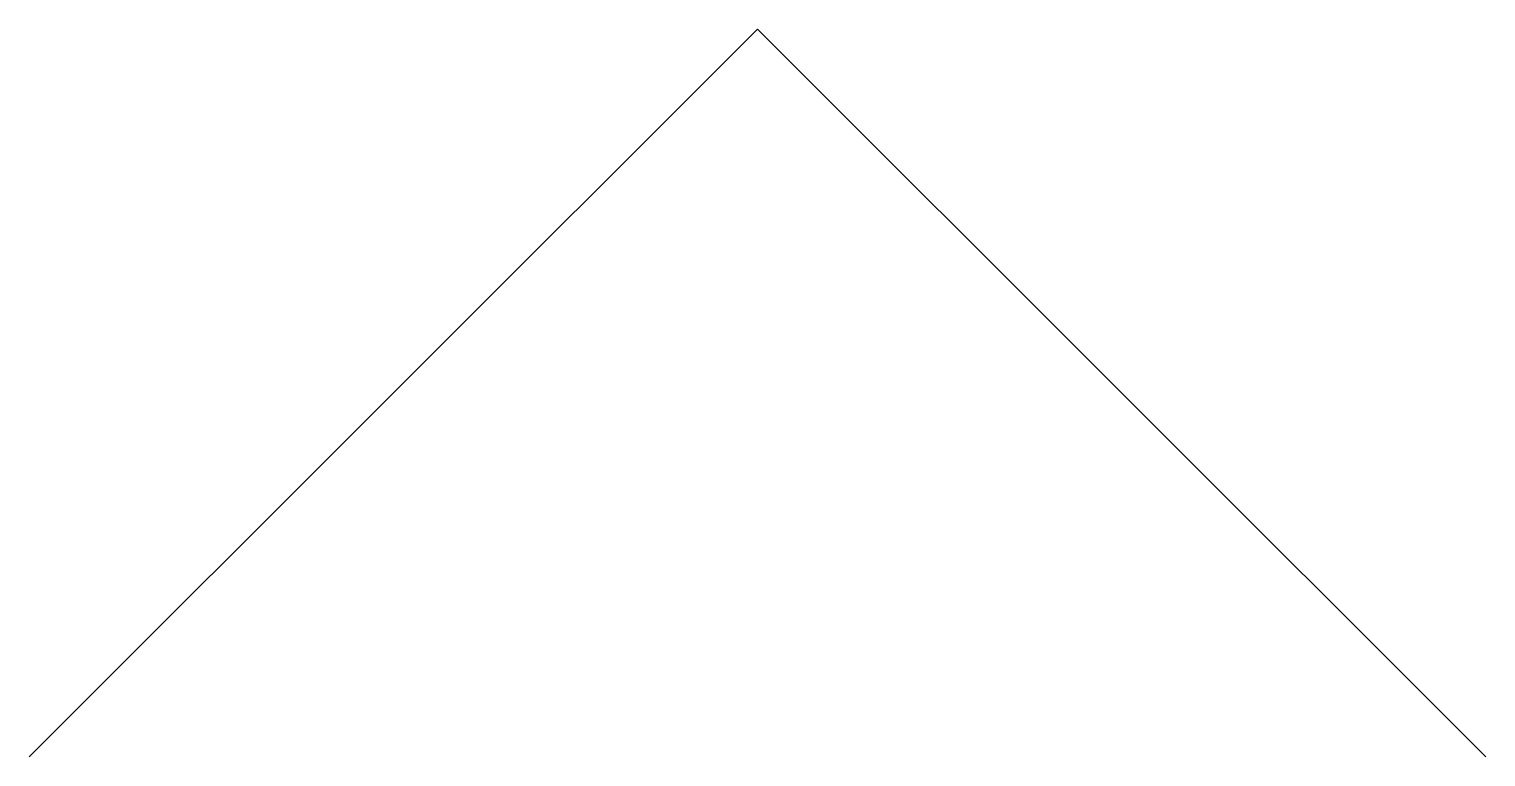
# Model space of a CAD drawing. Header units: metres. Extents: x 100 to 120, y 100 to 110.
import ezdxf

# ---------------------------------------------------------------- set-up
doc = ezdxf.new("R2010")
doc.units = ezdxf.units.M
doc.layers.add('LAYER1', color=1, linetype='CONTINUOUS')

msp = doc.modelspace()

# ---------------------------------------------------------------- linework, layer by layer
at = {"layer": 'LAYER1'}
for p, q in [((100, 100), (110, 110)), ((110, 110), (120, 100))]:
    msp.add_line(p, q, dxfattribs=at)

doc.saveas('drawing.dxf')
